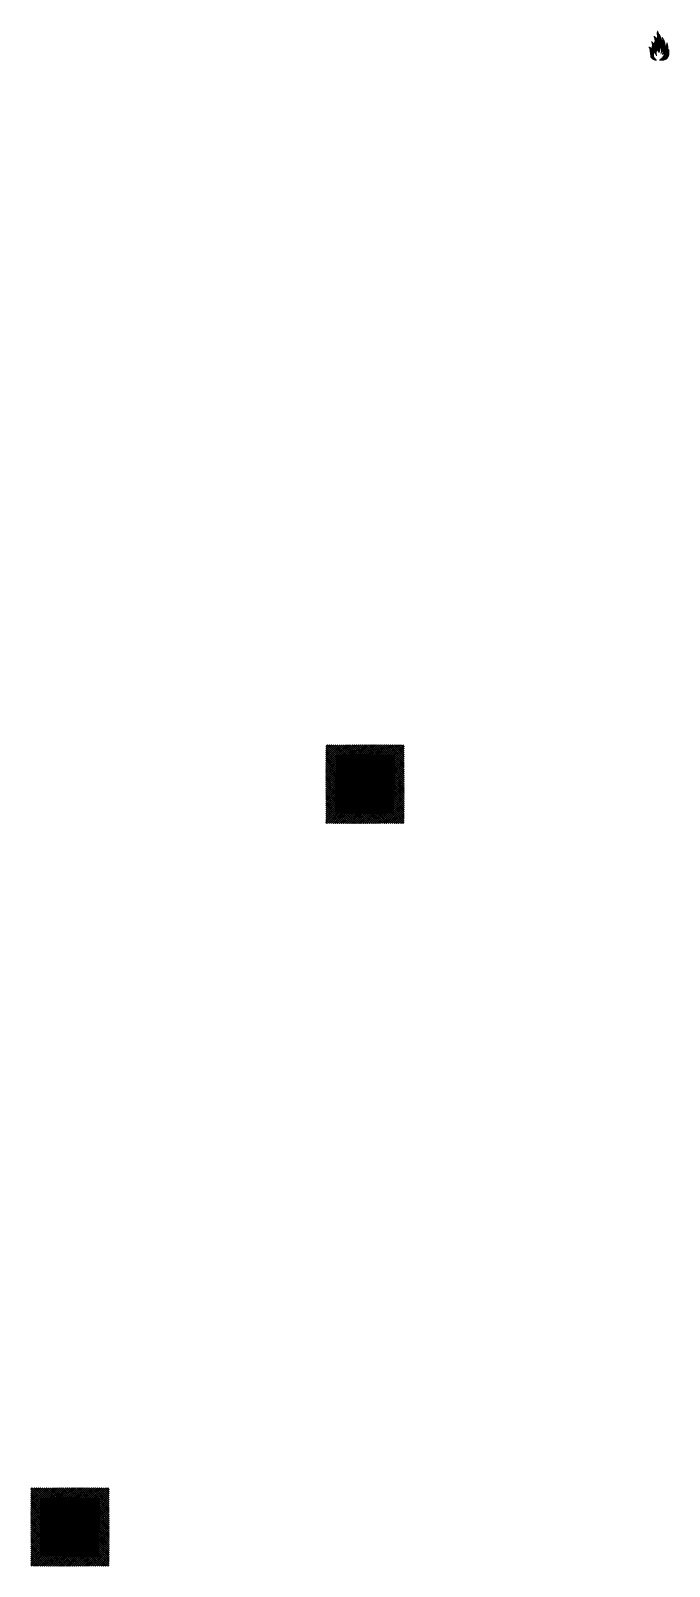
# Paper-space layout 'Layout1' of a CAD drawing. Extents: x -57 to 52, y -133 to 128.
import ezdxf

# ---------------------------------------------------------------- set-up
doc = ezdxf.new("R2010")
doc.units = 0
doc.layers.get('0').update_dxf_attribs({"linetype": 'CONTINUOUS'})
doc.layers.add('GEEL', color=2, linetype='CONTINUOUS')
doc.layers.add('VEILIG', color=7, linetype='CONTINUOUS')

# ---------------------------------------------------------------- blocks, each defined once
blk = doc.blocks.new('*X')
at = {"color": 0}
for p, q in [((49.66, 127.98), (49.8, 127.98)), ((49.7, 128.07), (49.78, 128.07)), ((49.76, 128.16), (49.77, 128.16)), ((48.22, 125.37), (48.33, 125.37)), ((48.66, 126.36), (48.7, 126.36)), ((48.69, 126.27), (48.81, 126.27)), ((48.72, 126.18), (48.9, 126.18)), ((48.73, 125.37), (50.09, 125.37)), ((48.74, 126.09), (48.96, 126.09)), ((48.75, 125.46), (51.06, 125.46)), ((48.76, 126), (49.01, 126)), ((48.78, 125.91), (51.01, 125.91)), ((48.78, 125.55), (51.05, 125.55)), ((48.79, 125.82), (51.02, 125.82)), ((48.79, 125.73), (51.04, 125.73)), ((48.79, 125.64), (51.04, 125.64)), ((49.04, 126), (50.99, 126)), ((49.06, 127.26), (49.07, 127.26)), ((49.1, 127.17), (49.25, 127.17)), ((49.12, 126.09), (50.98, 126.09)), ((49.13, 127.08), (49.36, 127.08)), ((49.16, 126.99), (49.44, 126.99)), ((49.17, 126.18), (50.96, 126.18)), ((49.19, 126.9), (49.5, 126.9)), ((49.21, 126.81), (50.38, 126.81)), ((49.21, 126.27), (50.93, 126.27)), ((49.22, 126.72), (50.4, 126.72)), ((49.23, 126.63), (50.42, 126.63)), ((49.23, 126.36), (50.45, 126.36)), ((49.24, 126.54), (50.44, 126.54)), ((49.24, 126.45), (50.45, 126.45)), ((49.59, 126.9), (50.35, 126.9)), ((49.61, 127.8), (49.86, 127.8)), ((49.61, 127.71), (49.91, 127.71)), ((49.61, 127.62), (49.96, 127.62)), ((49.62, 126.99), (50.32, 126.99)), ((49.63, 127.89), (49.83, 127.89)), ((49.63, 127.53), (50.03, 127.53)), ((49.64, 127.08), (50.29, 127.08)), ((49.65, 127.44), (50.09, 127.44)), ((49.66, 127.35), (50.15, 127.35)), ((49.66, 127.26), (50.2, 127.26)), ((49.66, 127.17), (50.24, 127.17)), ((50.17, 125.37), (51.06, 125.37)), ((50.45, 126.36), (50.91, 126.36)), ((50.47, 127.08), (50.48, 127.08)), ((50.49, 126.45), (50.88, 126.45)), ((50.5, 126.99), (50.55, 126.99)), ((50.51, 126.54), (50.84, 126.54)), ((50.52, 126.9), (50.62, 126.9)), ((50.53, 126.81), (50.68, 126.81)), ((50.53, 126.72), (50.74, 126.72)), ((50.53, 126.63), (50.8, 126.63)), ((51.06, 125.37), (51.51, 125.37)), ((51.07, 125.46), (51.51, 125.46)), ((51.11, 125.55), (51.5, 125.55)), ((51.16, 125.64), (51.48, 125.64)), ((51.2, 125.73), (51.47, 125.73)), ((51.23, 125.82), (51.44, 125.82)), ((51.26, 125.91), (51.42, 125.91)), ((51.28, 126), (51.38, 126)), ((51.29, 126.18), (51.3, 126.18)), ((51.29, 126.09), (51.35, 126.09)), ((48.27, 125.28), (48.53, 125.28)), ((48.32, 125.19), (48.66, 125.19)), ((48.36, 125.1), (50.15, 125.1)), ((48.38, 125.01), (50.15, 125.01)), ((48.4, 124.92), (49.63, 124.92)), ((48.41, 124.83), (49.61, 124.83)), ((48.42, 124.74), (49.58, 124.74)), ((48.43, 124.65), (49.56, 124.65)), ((48.45, 124.56), (49.15, 124.56)), ((48.46, 124.47), (49.12, 124.47)), ((48.47, 124.38), (49.1, 124.38)), ((48.48, 124.29), (49.08, 124.29)), ((48.48, 124.2), (49.07, 124.2)), ((48.49, 124.11), (49.07, 124.11)), ((48.49, 124.02), (49.07, 124.02)), ((48.5, 123.93), (49.07, 123.93)), ((48.52, 123.84), (49.08, 123.84)), ((48.54, 123.75), (49.1, 123.75)), ((48.58, 123.66), (49.13, 123.66)), ((48.66, 123.57), (49.18, 123.57)), ((48.71, 125.19), (50.14, 125.19)), ((48.72, 125.28), (50.12, 125.28)), ((48.75, 123.48), (49.25, 123.48)), ((48.85, 123.39), (49.34, 123.39)), ((48.98, 123.3), (49.43, 123.3)), ((49.18, 124.56), (49.55, 124.56)), ((49.19, 123.21), (49.55, 123.21)), ((49.21, 124.47), (49.54, 124.47)), ((49.25, 124.38), (49.53, 124.38)), ((49.3, 124.29), (49.53, 124.29)), ((49.35, 124.2), (49.54, 124.2)), ((49.42, 124.11), (49.55, 124.11)), ((49.5, 124.02), (49.57, 124.02)), ((49.67, 124.92), (50.14, 124.92)), ((49.7, 124.83), (50.12, 124.83)), ((49.75, 124.74), (50.1, 124.74)), ((49.82, 124.65), (50.07, 124.65)), ((49.92, 124.56), (50.03, 124.56)), ((50.05, 123.21), (50.86, 123.21)), ((50.18, 123.3), (51.07, 123.3)), ((50.24, 125.28), (51.51, 125.28)), ((50.28, 124.38), (50.35, 124.38)), ((50.29, 125.19), (51.51, 125.19)), ((50.29, 124.47), (50.4, 124.47)), ((50.29, 124.29), (50.31, 124.29)), ((50.3, 123.39), (51.21, 123.39)), ((50.31, 124.56), (50.47, 124.56)), ((50.32, 125.1), (51.5, 125.1)), ((50.33, 124.65), (50.56, 124.65)), ((50.34, 125.01), (51.49, 125.01)), ((50.34, 124.92), (51.47, 124.92)), ((50.34, 124.83), (50.64, 124.83)), ((50.34, 124.74), (50.62, 124.74)), ((50.4, 123.48), (51.32, 123.48)), ((50.47, 124.11), (50.52, 124.11)), ((50.49, 124.2), (50.66, 124.2)), ((50.49, 123.57), (51.4, 123.57)), ((50.54, 124.29), (51.7, 124.29)), ((50.57, 123.66), (51.47, 123.66)), ((50.59, 124.38), (51.71, 124.38)), ((50.63, 123.75), (51.53, 123.75)), ((50.65, 124.83), (51.45, 124.83)), ((50.65, 124.47), (51.71, 124.47)), ((50.68, 124.74), (51.43, 124.74)), ((50.68, 124.56), (51.7, 124.56)), ((50.69, 124.65), (51.69, 124.65)), ((50.7, 123.84), (51.58, 123.84)), ((50.75, 123.93), (51.61, 123.93)), ((50.8, 124.02), (51.64, 124.02)), ((50.84, 124.11), (51.67, 124.11)), ((50.88, 124.2), (51.69, 124.2)), ((51.46, 124.74), (51.67, 124.74)), ((51.52, 124.83), (51.66, 124.83)), ((51.57, 124.92), (51.65, 124.92)), ((51.61, 125.01), (51.63, 125.01)), ((-6.67, -3.33), (3.65, 6.67)), ((-6.67, -2.98), (3.29, 6.67)), ((-6.67, -2.63), (2.93, 6.67)), ((-6.67, -2.28), (2.57, 6.67)), ((-6.67, -1.93), (2.21, 6.67)), ((-6.67, -1.59), (1.85, 6.67)), ((-6.67, -1.24), (1.49, 6.67)), ((-6.67, -0.89), (1.13, 6.67)), ((-6.67, -0.54), (0.77, 6.67)), ((-6.67, -0.19), (0.41, 6.67)), ((-6.67, 0.15), (0.05, 6.67)), ((-6.67, 0.5), (-0.31, 6.67)), ((-6.67, 0.85), (-0.67, 6.67)), ((-6.67, 1.2), (-1.02, 6.67)), ((-6.67, 1.55), (-1.38, 6.67)), ((-6.67, 1.9), (-1.74, 6.67)), ((-6.67, 2.24), (-2.1, 6.67)), ((-6.67, 2.59), (-2.46, 6.67)), ((-6.67, 2.94), (-2.82, 6.67)), ((-6.67, 3.29), (-3.18, 6.67)), ((-6.67, 3.64), (-3.54, 6.67)), ((-6.67, 3.98), (-3.9, 6.67)), ((-6.67, 4.33), (-4.26, 6.67)), ((-6.67, 4.68), (-4.62, 6.67)), ((-6.67, 5.03), (-4.98, 6.67)), ((-6.67, 5.38), (-5.34, 6.67)), ((-6.67, 5.72), (-5.69, 6.67)), ((-6.67, 6.07), (-6.05, 6.67)), ((-6.67, 6.42), (-6.41, 6.67)), ((-1.42, 1.11), (-6.67, 6.52)), ((-1.26, 0.58), (-6.67, 6.16)), ((-1.22, 0.18), (-6.67, 5.8)), ((-1.27, -0.13), (-6.67, 5.44)), ((-0.74, 0.76), (-6.46, 6.67)), ((-0.67, 1.05), (-6.11, 6.67)), ((-0.68, 1.42), (-5.76, 6.67)), ((-0.73, 1.84), (-5.42, 6.67)), ((-0.68, 2.14), (-5.07, 6.67)), ((-0.55, 2.37), (-4.72, 6.67)), ((6.67, -4.72), (-4.37, 6.67)), ((6.67, -4.36), (-4.02, 6.67)), ((6.67, -4), (-3.67, 6.67)), ((6.67, -3.65), (-3.33, 6.67)), ((6.67, -3.29), (-2.98, 6.67)), ((6.67, -2.93), (-2.63, 6.67)), ((6.67, -2.57), (-2.28, 6.67)), ((6.67, -2.21), (-1.93, 6.67)), ((6.67, -1.85), (-1.59, 6.67)), ((6.67, -1.49), (-1.24, 6.67)), ((6.67, -1.13), (-0.89, 6.67)), ((6.67, -0.77), (-0.54, 6.67)), ((-0.5, 2.3), (4, 6.67)), ((-0.43, 2.02), (4.36, 6.67)), ((-0.32, 1.78), (4.72, 6.67)), ((6.67, -0.41), (-0.19, 6.67)), ((-0.17, 1.57), (5.08, 6.67)), ((-0.03, 1.36), (5.44, 6.67)), ((0.09, 1.14), (5.8, 6.67)), ((6.67, -0.05), (0.15, 6.67)), ((0.2, 0.89), (6.16, 6.67)), ((6.67, 0.31), (0.5, 6.67)), ((0.52, 0.85), (6.52, 6.67)), ((0.67, 0.65), (6.67, 6.46)), ((0.81, 0.44), (6.67, 6.11)), ((6.67, 0.67), (0.85, 6.67)), ((0.93, 0.21), (6.67, 5.76)), ((1.02, -0.06), (6.67, 5.42)), ((6.67, 1.02), (1.2, 6.67)), ((6.67, 1.38), (1.55, 6.67)), ((6.67, 1.74), (1.9, 6.67)), ((6.67, 2.1), (2.24, 6.67)), ((6.67, 2.46), (2.59, 6.67)), ((6.67, 2.82), (2.94, 6.67)), ((6.67, 3.18), (3.29, 6.67)), ((6.67, 3.54), (3.64, 6.67)), ((6.67, 3.9), (3.98, 6.67)), ((6.67, 4.26), (4.33, 6.67)), ((6.67, 4.62), (4.68, 6.67)), ((6.67, 4.98), (5.03, 6.67)), ((6.67, 5.34), (5.38, 6.67)), ((6.67, 5.69), (5.72, 6.67)), ((6.67, 6.05), (6.07, 6.67)), ((6.67, 6.41), (6.42, 6.67)), ((-1.39, -0.36), (-6.67, 5.08)), ((-1.94, -0.15), (-6.67, 4.72)), ((-1.83, -0.62), (-6.67, 4.36)), ((-1.83, -0.99), (-6.67, 4)), ((-1.89, -1.28), (-6.67, 3.65)), ((-1.93, -1.6), (-6.67, 3.29)), ((-2.61, -1.26), (-6.67, 2.93)), ((-4.94, -5), (-4.94, 5)), ((-4.88, -5), (-4.88, 5)), ((-4.75, -5), (-4.75, 5)), ((-4.69, -5), (-4.69, 5)), ((-4.56, -5), (-4.56, 5)), ((-4.5, -5), (-4.5, 5)), ((-4.37, -5), (-4.37, 5)), ((-4.31, -5), (-4.31, 5)), ((-4.18, -5), (-4.18, 5)), ((-4.13, -5), (-4.13, 5)), ((-3.99, -5), (-3.99, 5)), ((-3.94, -5), (-3.94, 5)), ((-3.8, -5), (-3.8, 5)), ((-3.75, -5), (-3.75, 5)), ((-3.61, -5), (-3.61, 5)), ((-3.56, -5), (-3.56, 5)), ((-3.42, -5), (-3.42, 5)), ((-3.38, -5), (-3.38, 5)), ((-3.23, -5), (-3.23, 5)), ((-3.19, -5), (-3.19, 5)), ((-3.04, -5), (-3.04, 5)), ((-3, -5), (-3, 5)), ((-2.85, -5), (-2.85, 5)), ((-2.81, -5), (-2.81, 5)), ((-2.66, -5), (-2.66, 5)), ((-2.63, -5), (-2.63, 5)), ((-2.47, -5), (-2.47, 5)), ((-2.44, -5), (-2.44, 5)), ((-2.28, -5), (-2.28, 5)), ((-2.25, -5), (-2.25, 5)), ((-2.09, -5), (-2.09, 5)), ((-2.06, -5), (-2.06, 5)), ((-1.9, -5), (-1.9, 5)), ((-1.88, -5), (-1.88, 5)), ((-1.71, -1.08), (-1.71, 5)), ((-1.69, -5), (-1.69, 5)), ((-1.52, -1.17), (-1.52, 5)), ((-1.5, -5), (-1.5, 5)), ((-1.33, -0.18), (-1.33, 5)), ((-1.31, -5), (-1.31, 5)), ((-1.14, -0.45), (-1.14, 5)), ((-1.13, -5), (-1.13, 5)), ((-0.95, 0.81), (-0.95, 5)), ((-0.94, -5), (-0.94, 5)), ((-0.76, 0.63), (-0.76, 5)), ((-0.75, -5), (-0.75, 5)), ((-0.57, 0.54), (-0.57, 5)), ((-0.56, -5), (-0.56, 5)), ((-0.38, -5), (-0.38, 5)), ((-0.38, 1.71), (-0.38, 5)), ((-0.19, -5), (-0.19, 5)), ((-0.19, 1.17), (-0.19, 5)), ((0, -5), (0, 5)), ((0, 0.9), (0, 5)), ((0.19, -5), (0.19, 5)), ((0.19, 0.54), (0.19, 5)), ((0.37, -5), (0.37, 5)), ((0.38, 0.63), (0.38, 5)), ((0.56, -5), (0.56, 5)), ((0.57, 0.36), (0.57, 5)), ((0.75, -5), (0.75, 5)), ((0.76, -0.09), (0.76, 5)), ((0.94, -5), (0.94, 5)), ((0.95, -0.81), (0.95, 5)), ((1.09, -0.34), (6.67, 5.07)), ((1.12, -5), (1.12, 5)), ((1.14, -0.27), (1.14, 5)), ((1.31, -5), (1.31, 5)), ((1.33, -0.81), (1.33, 5)), ((1.5, -5), (1.5, 5)), ((1.52, -1.71), (1.52, 5)), ((1.54, -0.25), (6.67, 4.72)), ((1.64, -0.49), (6.67, 4.37)), ((1.69, -5), (1.69, 5)), ((1.71, -5), (1.71, 5)), ((1.73, -0.76), (6.67, 4.02)), ((1.78, -1.75), (6.67, 2.98)), ((1.79, -1.05), (6.67, 3.67)), ((1.81, -1.38), (6.67, 3.33)), ((1.87, -5), (1.87, 5)), ((1.9, -5), (1.9, 5)), ((1.99, -1.9), (6.67, 2.63)), ((2.06, -5), (2.06, 5)), ((2.09, -5), (2.09, 5)), ((2.25, -5), (2.25, 5)), ((2.28, -5), (2.28, 5)), ((2.44, -5), (2.44, 5)), ((2.47, -5), (2.47, 5)), ((2.62, -5), (2.62, 5)), ((2.66, -5), (2.66, 5)), ((2.81, -5), (2.81, 5)), ((2.85, -5), (2.85, 5)), ((3, -5), (3, 5)), ((3.04, -5), (3.04, 5)), ((3.19, -5), (3.19, 5)), ((3.23, -5), (3.23, 5)), ((3.37, -5), (3.37, 5)), ((3.42, -5), (3.42, 5)), ((3.56, -5), (3.56, 5)), ((3.61, -5), (3.61, 5)), ((3.75, -5), (3.75, 5)), ((3.8, -5), (3.8, 5)), ((3.94, -5), (3.94, 5)), ((3.99, -5), (3.99, 5)), ((4.12, -5), (4.12, 5)), ((4.18, -5), (4.18, 5)), ((4.31, -5), (4.31, 5)), ((4.37, -5), (4.37, 5)), ((4.5, -5), (4.5, 5)), ((4.56, -5), (4.56, 5)), ((4.69, -5), (4.69, 5)), ((4.75, -5), (4.75, 5)), ((4.87, -5), (4.87, 5)), ((4.94, -5), (4.94, 5)), ((-2.34, -1.9), (-6.67, 2.57)), ((-2.29, -2.31), (-6.67, 2.21)), ((-6.67, -3.67), (-0.68, 2.12)), ((-2.24, -2.72), (-6.67, 1.85)), ((-2.22, -3.1), (-6.67, 1.49)), ((-2.12, -3.56), (-6.67, 1.13)), ((-6.67, -4.02), (-1.41, 1.07)), ((-6.67, -4.37), (-1.32, 0.81)), ((0.54, -6.67), (-6.67, 0.77)), ((0.19, -6.67), (-6.67, 0.41)), ((-0.15, -6.67), (-6.67, 0.05)), ((-1.86, -0.06), (-1.25, 0.53)), ((-1.68, -0.24), (-1.22, 0.21)), ((-1.32, 1.15), (-0.73, 1.73)), ((-1.13, -6.67), (6.67, 0.89)), ((-1.11, 1.01), (-0.68, 1.43)), ((-0.94, 0.83), (-0.66, 1.1)), ((-0.77, -6.67), (6.67, 0.54)), ((6.67, -5.08), (-0.5, 2.31)), ((-0.41, -6.67), (6.67, 0.19)), ((6.67, -5.44), (-0.29, 1.74)), ((0.5, 0.56), (0.22, 0.85)), ((0.29, 0.63), (0.47, 0.8)), ((0.47, 0.23), (0.35, 0.35)), ((0.36, 0.35), (0.5, 0.49)), ((0.39, 0.03), (0.42, 0.06)), ((1.49, -0.46), (0.98, 0.06)), ((1.86, -3.42), (6.67, 1.24)), ((2.03, -2.21), (6.67, 2.28)), ((2.04, -2.9), (6.67, 1.59)), ((2.07, -2.52), (6.67, 1.93)), ((-6.67, -4.72), (-1.94, -0.14)), ((-0.5, -6.67), (-6.67, -0.31)), ((-6.67, -5.07), (-1.87, -0.42)), ((-0.85, -6.67), (-6.67, -0.67)), ((-1.2, -6.67), (-6.67, -1.02)), ((-1.55, -6.67), (-6.67, -1.38)), ((-6.67, -5.42), (-2.53, -1.41)), ((-6.67, -5.76), (-2.41, -1.64)), ((-1.9, -6.67), (-6.67, -1.74)), ((-6.67, -6.11), (-2.34, -1.92)), ((-2.24, -6.67), (-6.67, -2.1)), ((-6.67, -6.46), (-2.3, -2.23)), ((-2.59, -6.67), (-6.67, -2.46)), ((-6.52, -6.67), (-2.26, -2.54)), ((-2.43, -1.31), (-1.82, -0.72)), ((-2.19, -1.43), (-1.84, -1.09)), ((-1.98, -1.57), (-1.92, -1.51)), ((-1.71, -5), (-1.71, -1.8)), ((-1.54, -0.45), (-1.3, -0.22)), ((-1.44, -2.79), (-1.23, -2.58)), ((-1.13, -2.79), (-1.39, -2.52)), ((-1.32, -2.32), (-1.32, -2.32)), ((-0.97, -4.07), (0.68, -2.47)), ((-0.83, -2.54), (-0.5, -2.22)), ((-0.82, -2.89), (-0.32, -2.4)), ((0.45, -3.7), (-0.81, -2.4)), ((-0.77, -3.18), (0.24, -2.21)), ((-0.76, -2.13), (-0.62, -1.99)), ((0.61, -3.51), (-0.75, -2.1)), ((-0.66, -1.84), (-0.67, -1.83)), ((-0.57, -5), (-0.57, -1.53)), ((-0.38, -5), (-0.38, -1.62)), ((-0.19, -5), (-0.19, -1.8)), ((0.17, -2.69), (-0.15, -2.36)), ((-0.08, -2.17), (0.24, -1.85)), ((0.21, -1.65), (-0.07, -1.36)), ((0.21, -2.37), (-0.06, -2.09)), ((-0.05, -6.67), (6.67, -0.15)), ((-0.05, -1.44), (0.05, -1.35)), ((0, -1.74), (0.18, -1.57)), ((0.25, -2.05), (0, -1.79)), ((0.31, -6.67), (6.67, -0.5)), ((0.53, -2.71), (0.33, -2.5)), ((0.67, -2.49), (0.5, -2.31)), ((0.59, -2.21), (0.69, -2.11)), ((0.71, -2.17), (0.64, -2.1)), ((0.67, -6.67), (6.67, -0.85)), ((1.02, -6.67), (6.67, -1.2)), ((1.42, -0.75), (1.11, -0.42)), ((1.14, -0.63), (1.51, -0.28)), ((1.31, -0.99), (1.17, -0.85)), ((1.18, -0.94), (1.45, -0.69)), ((1.21, -1.25), (1.2, -1.24)), ((1.2, -1.27), (1.21, -1.26)), ((1.33, -5), (1.33, -2.61)), ((1.38, -6.67), (6.67, -1.55)), ((1.52, -5), (1.52, -2.16)), ((1.68, -2.2), (1.75, -2.13)), ((1.74, -2.15), (1.7, -2.12)), ((6.67, -5.8), (1.71, -0.68)), ((1.74, -6.67), (6.67, -1.9)), ((1.87, -1.93), (1.77, -1.83)), ((6.67, -6.16), (1.79, -1.13)), ((6.67, -6.52), (1.81, -1.5)), ((6.46, -6.67), (2.01, -2.08)), ((6.11, -6.67), (2.06, -2.49)), ((2.1, -6.67), (6.67, -2.24)), ((2.46, -6.67), (6.67, -2.59)), ((-2.94, -6.67), (-6.67, -2.82)), ((-3.29, -6.67), (-6.67, -3.18)), ((-3.64, -6.67), (-6.67, -3.54)), ((-3.98, -6.67), (-6.67, -3.9)), ((-4.33, -6.67), (-6.67, -4.26)), ((-4.68, -6.67), (-6.67, -4.62)), ((-5.03, -6.67), (-6.67, -4.98)), ((-6.16, -6.67), (-2.23, -2.86)), ((-5.8, -6.67), (-2.21, -3.19)), ((-5.44, -6.67), (-2.16, -3.48)), ((-5.08, -6.67), (-2.01, -3.69)), ((-4.72, -6.67), (-1.84, -3.87)), ((-4.36, -6.67), (-1.64, -4.03)), ((-4, -6.67), (-1.41, -4.15)), ((-3.65, -6.67), (-1.13, -4.23)), ((-3.29, -6.67), (-0.77, -4.23)), ((-2.93, -6.67), (0.95, -2.91)), ((-2.57, -6.67), (-0.08, -4.25)), ((-2.21, -6.67), (0.25, -4.28)), ((-1.85, -6.67), (0.64, -4.26)), ((0.89, -6.67), (-1.73, -3.96)), ((-1.52, -5), (-1.52, -2.7)), ((-1.49, -6.67), (1.14, -4.11)), ((-1.45, -3.15), (-1.11, -2.82)), ((1.93, -6.67), (-1.45, -3.17)), ((-0.13, -4.18), (-1.44, -2.82)), ((-1.41, -3.46), (-0.96, -3.02)), ((-0.81, -4.2), (-1.34, -3.65)), ((-1.33, -5), (-1.33, -2.88)), ((-1.31, -3.7), (-0.79, -3.2)), ((-1.15, -3.9), (0.17, -2.62)), ((-1.14, -5), (-1.14, -3.06)), ((1.24, -6.67), (-1.12, -4.23)), ((-0.95, -5), (-0.95, -3.15)), ((0.28, -3.88), (-0.83, -2.73)), ((0.08, -4.04), (-0.78, -3.15)), ((-0.77, -4.23), (0.56, -2.94)), ((1.59, -6.67), (-0.77, -4.23)), ((-0.76, -5), (-0.76, -3.15)), ((2.28, -6.67), (-0.05, -4.26)), ((0, -5), (0, -3.15)), ((0.19, -5), (0.19, -3.15)), ((0.42, -2.95), (0.22, -2.74)), ((2.63, -6.67), (0.32, -4.28)), ((0.38, -5), (0.38, -3.15)), ((0.76, -3.3), (0.47, -3)), ((0.57, -5), (0.57, -3.15)), ((2.98, -6.67), (0.64, -4.26)), ((0.88, -3.06), (0.69, -2.87)), ((0.76, -5), (0.76, -3.06)), ((3.33, -6.67), (0.93, -4.2)), ((0.99, -2.81), (0.95, -2.78)), ((0.95, -5), (0.95, -2.97)), ((1.14, -5), (1.14, -2.88)), ((3.67, -6.67), (1.18, -4.09)), ((4.02, -6.67), (1.4, -3.96)), ((4.37, -6.67), (1.59, -3.8)), ((4.72, -6.67), (1.75, -3.6)), ((5.07, -6.67), (1.88, -3.38)), ((5.42, -6.67), (1.98, -3.12)), ((5.76, -6.67), (2.05, -2.83)), ((2.82, -6.67), (6.67, -2.94)), ((3.18, -6.67), (6.67, -3.29)), ((3.54, -6.67), (6.67, -3.64)), ((3.9, -6.67), (6.67, -3.98)), ((4.26, -6.67), (6.67, -4.33)), ((4.62, -6.67), (6.67, -4.68)), ((4.98, -6.67), (6.67, -5.03)), ((-5.38, -6.67), (-6.67, -5.34)), ((-5.72, -6.67), (-6.67, -5.69)), ((-6.07, -6.67), (-6.67, -6.05)), ((-6.42, -6.67), (-6.67, -6.41)), ((5.34, -6.67), (6.67, -5.38)), ((5.69, -6.67), (6.67, -5.72)), ((6.05, -6.67), (6.67, -6.07)), ((6.41, -6.67), (6.67, -6.42))]:
    blk.add_line(p, q, dxfattribs=at)

psp = doc.layouts.get("Layout1")

# ---------------------------------------------------------------- block references
at = {"layer": 'GEEL', "color": 0}
psp.add_blockref('*X', (0, 0), dxfattribs=at)
at = {"layer": 'VEILIG', "color": 0, "xscale": 1.00016664, "yscale": 1.00016664, "zscale": 1.00016664}
psp.add_blockref('*X', (-50.17, -126.38), dxfattribs=at)

doc.saveas('drawing.dxf')
